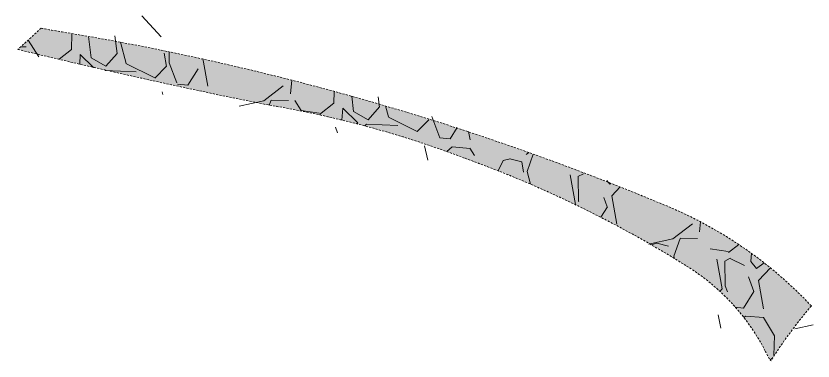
# Model space of a CAD drawing. Extents: x 833988 to 834332, y 817829 to 817963.
# Drawn here: x 834027.5 to 834088.4, y 817867.9 to 817894.3 of the extents above; entities that cross this region are included whole.
import ezdxf

# ---------------------------------------------------------------- set-up
doc = ezdxf.new("R2010")
doc.units = 0
doc.linetypes.add('HIDDEN2', pattern=[4.762499999999999, 3.175, -1.5875])
for name, color, linetype, lineweight in [('Dry river-b', 250, 'HIDDEN2', 20), ('Dry river-h', 251, 'Continuous', 9), ('Dry river-h @ 0.005', 251, 'Continuous', 9), ('Dry river-h @ 0.075', 251, 'Continuous', 9), ('Dry river-h @ 0.2', 251, 'Continuous', 9), ('Dry river-h @ 0.25 (1)', 251, 'Continuous', 9), ('Dry river-h @ 0.25 (2)', 251, 'Continuous', 9), ('Dry river-h @ 0.5', 251, 'Continuous', 9), ('Dry river-h @ 1', 251, 'Continuous', 9), ('Dry river-h @ 4', 251, 'Continuous', 9)]:
    doc.layers.add(name, color=color, linetype=linetype, lineweight=lineweight)
pattern_1 = [(333.0127875000001, (-2.634101881611951, 0.9981762989013409), (24.60624064604501, -12.33990847895286), [0.307549296, -30.4474352756085]), (289.969741, (-2.360041807382878, 0.8586127531110638), (-9.308030607130773, 25.90561688546812), [0.527764248, -52.2486440041716]), (237.5104471, (-2.179797801070938, 0.3625814789068851), (18.37256744584294, 28.58932810416977), [0.372133368, -36.84125051469]), (12.273689, (-1.397023659876034, -0.3506649479867803), (-44.75378911604773, -9.625100298503664), [0.4806040680000001, -47.5797936831642]), (37.83365418000005, (-0.9274047043366601, -0.2484973415838323), (-23.53897558060574, -18.14045624055731), [0.4712703300000001, -46.6558269708096]), (102.273689, (-0.5551973079146153, 0.0405666375777414), (9.625100298503662, -44.75378911604773), [0.4806040680000001, -47.5797936831642]), (142.69424047, (-0.6573649143175633, 0.5101855931171152), (29.77264877263586, -22.78878033289943), [0.6355742939999999, -62.92180378282231]), (177.25532837, (-1.162908283092981, 0.8953867523666719), (-52.71996401525125, 2.440217660490822), [0.600047568, -59.4047309417145]), (226.42956562, (-1.762267719785533, 0.9241201832023258), (-23.97210100660986, -25.35643589562436), [0.4822317, -47.7409911288408]), (280.2363583, (-2.094644241705478, 0.5747296142448914), (-4.300157265342166, 24.88083116564355), [0.550541952, -26.976543255]), (327.3974378, (-1.996807889578367, 0.03295086216756987), (31.38909487381503, -19.98901355751799), [0.711970128, -70.4850952609593]), (243.81407483, (-1.960686329220385, 1.841277029892105), (-9.107016274976012, -19.00670709426536), [0.2430040859999999, -24.0575092419096]), (276.4692344, (-2.067920952974813, 1.623212291183055), (-3.275371509779998, 29.88870437929832), [0.4623137819999999, -45.769175097336]), (330.0000000000001, (-2.015832078720845, 1.163841193290562), (2.208106438897018, 0.5916603371044181), [0.323288406, -2.9096037975852]), (308.19859051, (-2.239388627791156, 0.9382745021152621), (-7.374514562621765, 9.857211520783661), [0.174097188, -17.2355601320046]), (36.80140948999999, (-2.131729211026947, 0.8014568615056161), (-6.032658979308279, -3.983087450630685), [0.246209058, -12.064277691]), (135.96375653, (-1.93458498062144, 0.9489471527719247), (-6.191193888907689, 5.440998642708695), [0.3998876939999999, -12.929668337619]), (266.56505118, (-2.222063610687807, 1.226913688267053), (1.024785764425744, 5.007873214951223), [0.289158426, -6.939808305145199]), (121.389540334, (-1.788566215506416, -0.4792448730545338), (-12.5409226877343, 20.30608337765509), [0.4050792, -40.1029440052851]), (175.34617594, (-1.999553794758998, -0.1334497952972942), (26.65581217621231, -2.32416204832391), [0.3398390459999999, -33.64399411037999]), (38.19859050999998, (-2.663684898467169, 1.108581620846181), (-9.85721152079074, -7.374514562627322), [0.34819209, -17.0614652300046]), (88.61045967, (-2.390049617247878, 1.3239004543746), (-0.7077159439778873, -23.85604540032996), [0.4050792, -40.10294400528599]), (84.44395477999998, (-0.4195402233903939, -0.1124154640498289), (-1.457911192272022, -12.2238528686927), [0.3906316799999999, -19.1409608817954]), (39.77514060000011, (-0.3817194909932833, 0.2763811863999225), (-21.3308691328471, -17.54879591417277), [0.3273049079999999, -32.403234042648]), (171.80140949, (-0.4614950629414029, 1.722323022339512), (-12.22385286878454, 1.457911191503961), [0.34819209, -17.06146523000459]), (122.35402464, (-0.8061295846132179, 1.77197696147871), (16.52401013964474, -26.33874235617322), [0.3832044660000001, -37.93713838218]), (174.44395478, (-0.1715814977602652, 0.640350867280075), (12.22385286868263, -1.457911192356947), [0.1953158399999999, -19.3362767217954]), (206.309932474, (-0.4259954427151411, 1.589836636005703), (-8.240765418483106, -4.574747787314694), [0.11656314, -11.5397954680734]), (270.963756532, (-0.530484161288938, 1.538172554761517), (0.4331254275837184, 7.215979653794338), [0.47127033, -8.954149130162097]), (291.00900596, (-0.522557415812906, 1.066968250126937), (-8.124709811064728, 21.48940405143704), [0.4367403, -43.2372283770033]), (48.69006753000003, (-1.735855401120727, 1.002196583111317), (-3.824552540453776, -3.391427113371316), [0.3296914919999999, -7.912598723711999]), (98.15722659, (-1.518215455421459, 1.249844338675586), (-5.642012855007653, 38.72113013515889), [0.575601084, -56.98440815852789]), (165.9453959, (-1.599887346530645, 1.819620758512919), (17.8233864206214, -4.690803396137053), [0.235357416, -23.30045308629899]), (195, (-1.828199942886576, 1.876776650118367), (-1.616446101792447, -2.799766776001173), [0.13716, -2.14884]), (225.25643716, (-0.576967402237723, 1.00505631123587), (13.09010372476677, 12.97404811440268), [0.317580264, -31.44054669588]), (153.0127875, (-0.8005239513080348, 0.7794896200605694), (-24.60624064600131, 12.33990847903867), [0.615098592, -30.1398859796085]), (105, (-1.348644099766182, 1.058616711641123), (-2.799766776001173, 1.616446101792447), [0.59436, -1.69164]), (70.3048465, (-1.502475787413316, 1.632724385754293), (9.54014168704348, 26.22268675386113), [0.361448604, -35.783385051726]), (359.0546041, (-1.380662051736171, 1.973027653150271), (9.42408609268917, 0.1585349096853208), [0.3328461719999999, -16.3094850348948]), (312.64597536, (-1.047860736806443, 1.96753584278901), (33.32261079143507, -36.03741897032221), [0.54193059, -53.6512179806442]), (280.42607874, (-0.6807203577358774, 1.568916127702159), (5.483477943460085, -29.29704404276175), [0.5733265139999999, -56.759261810616])]

# ---------------------------------------------------------------- blocks, each defined once
blk = doc.blocks.new('*U112')
at = {"layer": 'Dry river-h @ 0.005'}
h = blk.add_hatch(dxfattribs=at)
h.set_pattern_fill('GRAVEL', color=256, scale=0.09, angle=105)
h.set_pattern_definition([(333.0127875000001, (-0.01317050940805975, 0.004990881494506705), (0.1230312032302251, -0.06169954239476429), [0.00153774648, -0.1522371763780425]), (289.969741, (-0.01180020903691439, 0.004293063765555319), (-0.04654015303565386, 0.1295280844273406), [0.00263882124, -0.261243220020858]), (237.5104471, (-0.01089898900535469, 0.001812907394534425), (0.0918628372292147, 0.1429466405208489), [0.00186066684, -0.18420625257345]), (12.273689, (-0.006985118299380168, -0.001753324739933902), (-0.2237689455802386, -0.04812550149251832), [0.00240302034, -0.237898968415821]), (37.83365418000005, (-0.0046370235216833, -0.001242486707919161), (-0.1176948779030287, -0.09070228120278653), [0.00235635165, -0.233279134854048]), (102.273689, (-0.002775986539573077, 0.000202833187888707), (0.04812550149251831, -0.2237689455802386), [0.00240302034, -0.237898968415821]), (142.69424047, (-0.003286824571587816, 0.002550927965585576), (0.1488632438631793, -0.1139439016644972), [0.00317787147, -0.3146090189141115]), (177.25532837, (-0.005814541415464904, 0.004476933761833359), (-0.2635998200762563, 0.01220108830245411), [0.00300023784, -0.2970236547085725]), (226.42956562, (-0.008811338598927663, 0.004620600916011629), (-0.1198605050330493, -0.1267821794781218), [0.0024111585, -0.238704955644204]), (280.2363583, (-0.01047322120852739, 0.002873648071224457), (-0.02150078632671083, 0.1244041558282177), [0.00275270976, -0.134882716275]), (327.3974378, (-0.009984039447891837, 0.0001647543108378494), (0.1569454743690752, -0.09994506778758996), [0.00355985064, -0.3524254763047965]), (243.81407483, (-0.009803431646101923, 0.009206385149460525), (-0.04553508137488006, -0.0950335354713268), [0.00121502043, -0.120287546209548]), (276.4692344, (-0.01033960476487406, 0.008116061455915275), (-0.01637685754889999, 0.1494435218964916), [0.002311568909999999, -0.22884587548668]), (330.0000000000001, (-0.01007916039360422, 0.005819205966452812), (0.01104053219448509, 0.00295830168552209), [0.00161644203, -0.014548018987926]), (308.19859051, (-0.01119694313895578, 0.00469137251057631), (-0.03687257281310882, 0.04928605760391831), [0.00087048594, -0.086177800660023]), (36.80140948999999, (-0.01065864605513473, 0.004007284307528081), (-0.03016329489654139, -0.01991543725315343), [0.00123104529, -0.060321388455]), (135.96375653, (-0.009672924903107201, 0.004744735763859623), (-0.03095596944453844, 0.02720499321354347), [0.00199943847, -0.064648341688095]), (266.56505118, (-0.01111031805343904, 0.006134568441335268), (0.005123928822128721, 0.02503936607475611), [0.00144579213, -0.034699041525726]), (121.389540334, (-0.008942831077532081, -0.002396224365272669), (-0.06270461343867151, 0.1015304168882754), [0.002025396, -0.2005147200264255]), (175.34617594, (-0.009997768973794991, -0.0006672489764864708), (0.1332790608810615, -0.01162081024161955), [0.00169919523, -0.1682199705519]), (38.19859050999998, (-0.01331842449233585, 0.005542908104230906), (-0.0492860576039537, -0.03687257281313661), [0.00174096045, -0.08530732615002298]), (88.61045967, (-0.01195024808623939, 0.006619502271873002), (-0.003538579719889436, -0.1192802270016498), [0.002025396, -0.2005147200264299]), (84.44395477999998, (-0.00209770111695197, -0.0005620773202491446), (-0.007289555961360108, -0.06111926434346352), [0.0019531584, -0.09570480440897702]), (39.77514060000011, (-0.001908597454966417, 0.001381905931999612), (-0.1066543456642355, -0.08774397957086386), [0.00163652454, -0.16201617021324]), (171.80140949, (-0.002307475314707014, 0.008611615111697559), (-0.0611192643439227, 0.007289555957519804), [0.00174096045, -0.08530732615002297]), (122.35402464, (-0.00403064792306609, 0.008859884807393548), (0.0826200506982237, -0.1316937117808661), [0.00191602233, -0.1896856919109]), (174.44395478, (-0.0008579074888013258, 0.003201754336400375), (0.06111926434341317, -0.007289555961784735), [0.0009765791999999996, -0.096681383608977]), (206.309932474, (-0.002129977213575706, 0.007949183180028517), (-0.04120382709241553, -0.02287373893657347), [0.0005828156999999999, -0.057698977340367]), (270.963756532, (-0.00265242080644469, 0.007690862773807586), (0.002165627137918592, 0.03607989826897169), [0.00235635165, -0.04477074565081049]), (291.00900596, (-0.00261278707906453, 0.005334841250634686), (-0.04062354905532364, 0.1074470202571852), [0.0021837015, -0.2161861418850165]), (48.69006753000003, (-0.008679277005603635, 0.005010982915556587), (-0.01912276270226888, -0.01695713556685658), [0.00164845746, -0.03956299361855999]), (98.15722659, (-0.007591077277107294, 0.006249221693377929), (-0.02821006427503827, 0.1936056506757944), [0.00287800542, -0.2849220407926394]), (165.9453959, (-0.007999436732653225, 0.009098103792564595), (0.08911693210310699, -0.02345401698068526), [0.00117678708, -0.116502265431495]), (195, (-0.009140999714432881, 0.009383883250591833), (-0.008082230508962236, -0.01399883388000586), [0.0006858000000000001, -0.0107442]), (225.25643716, (-0.002884837011188615, 0.005025281556179349), (0.06545051862383386, 0.06487024057201339), [0.00158790132, -0.1572027334794]), (153.0127875, (-0.004002619756540174, 0.003897448100302847), (-0.1230312032300066, 0.06169954239519337), [0.00307549296, -0.1506994298980425]), (105, (-0.006743220498830911, 0.005293083558205615), (-0.01399883388000586, 0.008082230508962236), [0.0029718, -0.008458199999999999]), (70.3048465, (-0.007512378937066582, 0.008163621928771467), (0.0477007084352174, 0.1311134337693057), [0.00180724302, -0.17891692525863]), (359.0546041, (-0.006903310258680854, 0.009865138265751357), (0.04712043046344585, 0.000792674548426604), [0.00166423086, -0.081547425174474]), (312.64597536, (-0.005239303684032213, 0.00983767921394505), (0.1666130539571753, -0.1801870948516111), [0.00270965295, -0.268256089903221]), (280.42607874, (-0.003403601788679387, 0.007844580638510798), (0.02741738971730042, -0.1464852202138088), [0.002866632569999999, -0.28379630905308])])
edge = h.paths.add_edge_path()
edge.add_arc((834064.8450886402, 817850.0574852695), 32.14786923939612, 43.23642494936075, 67.20242242190294)
edge.add_arc((833997.4949241778, 817689.8188112354), 205.9652369255602, 67.20242242285029, 80.61432343316075)
edge.add_arc((834045.4971339628, 817980.2271933431), 88.38360465984177, 259.54962621639163, 260.6143234334726, ccw=False)
edge.add_line((834029.465778126, 817893.3096622996), (834027.6941148272, 817891.6872781632))
edge.add_arc((834145.8966975489, 818378.1353838653), 500.6032461973453, 256.3423308821341, 258.5469645120768)
edge.add_arc((834033.7937289495, 817809.898954995), 78.63379282045118, 69.14658064902937, 80.7049136159252, ccw=False)
edge.add_arc((834031.7448321223, 817800.072345573), 88.56022103803284, 57.98451536272728, 70.17103307390471, ccw=False)
edge.add_arc((834069.9567556331, 817860.9898316738), 16.65032719530757, 27.307726234203017, 58.34502763616399, ccw=False)
edge.add_arc((834095.5636058615, 817874.0921728511), 12.11418942289315, 206.8088227499885, 210.8925445953895)
edge.add_arc((834116.1130124385, 817848.3283773415), 36.59999999221562, 139.5392397888164, 147.7245988701911, ccw=False)
at = {"layer": 'Dry river-h @ 0.075'}
h = blk.add_hatch(dxfattribs=at)
h.set_pattern_fill('GRAVEL', color=256, scale=0.09, angle=105)
h.set_pattern_definition(pattern_1)
edge = h.paths.add_edge_path()
edge.add_arc((834064.8450886402, 817850.0574852695), 32.14786923939612, 43.23642494936075, 67.20242242190294)
edge.add_arc((833997.4949241778, 817689.8188112354), 205.9652369255602, 67.20242242285029, 80.61432343316075)
edge.add_arc((834045.4971339628, 817980.2271933431), 88.38360465984177, 259.54962621639163, 260.6143234334726, ccw=False)
edge.add_line((834029.465778126, 817893.3096622996), (834027.6941148272, 817891.6872781632))
edge.add_arc((834145.8966975489, 818378.1353838653), 500.6032461973453, 256.3423308821341, 258.5469645120768)
edge.add_arc((834033.7937289495, 817809.898954995), 78.63379282045118, 69.14658064902937, 80.7049136159252, ccw=False)
edge.add_arc((834031.7448321223, 817800.072345573), 88.56022103803284, 57.98451536272728, 70.17103307390471, ccw=False)
edge.add_arc((834069.9567556331, 817860.9898316738), 16.65032719530757, 27.307726234203017, 58.34502763616399, ccw=False)
edge.add_arc((834095.5636058615, 817874.0921728511), 12.11418942289315, 206.8088227499885, 210.8925445953895)
edge.add_arc((834116.1130124385, 817848.3283773415), 36.59999999221562, 139.5392397888164, 147.7245988701911, ccw=False)
at = {"layer": 'Dry river-h @ 0.2'}
h = blk.add_hatch(dxfattribs=at)
h.set_pattern_fill('GRAVEL', color=256, scale=0.09, angle=105)
h.set_pattern_definition(pattern_1)
edge = h.paths.add_edge_path()
edge.add_arc((834064.8450886402, 817850.0574852695), 32.14786923939612, 43.23642494936075, 67.20242242190294)
edge.add_arc((833997.4949241778, 817689.8188112354), 205.9652369255602, 67.20242242285029, 80.61432343316075)
edge.add_arc((834045.4971339628, 817980.2271933431), 88.38360465984177, 259.54962621639163, 260.6143234334726, ccw=False)
edge.add_line((834029.465778126, 817893.3096622996), (834027.6941148272, 817891.6872781632))
edge.add_arc((834145.8966975489, 818378.1353838653), 500.6032461973453, 256.3423308821341, 258.5469645120768)
edge.add_arc((834033.7937289495, 817809.898954995), 78.63379282045118, 69.14658064902937, 80.7049136159252, ccw=False)
edge.add_arc((834031.7448321223, 817800.072345573), 88.56022103803284, 57.98451536272728, 70.17103307390471, ccw=False)
edge.add_arc((834069.9567556331, 817860.9898316738), 16.65032719530757, 27.307726234203017, 58.34502763616399, ccw=False)
edge.add_arc((834095.5636058615, 817874.0921728511), 12.11418942289315, 206.8088227499885, 210.8925445953895)
edge.add_arc((834116.1130124385, 817848.3283773415), 36.59999999221562, 139.5392397888164, 147.7245988701911, ccw=False)
at = {"layer": 'Dry river-h @ 0.25 (1)'}
h = blk.add_hatch(dxfattribs=at)
h.set_pattern_fill('GRAVEL', color=256, scale=0.09, angle=105)
h.set_pattern_definition(pattern_1)
edge = h.paths.add_edge_path()
edge.add_arc((834064.8450886402, 817850.0574852695), 32.14786923939612, 43.23642494936075, 67.20242242190294)
edge.add_arc((833997.4949241778, 817689.8188112354), 205.9652369255602, 67.20242242285029, 80.61432343316075)
edge.add_arc((834045.4971339628, 817980.2271933431), 88.38360465984177, 259.54962621639163, 260.6143234334726, ccw=False)
edge.add_line((834029.465778126, 817893.3096622996), (834027.6941148272, 817891.6872781632))
edge.add_arc((834145.8966975489, 818378.1353838653), 500.6032461973453, 256.3423308821341, 258.5469645120768)
edge.add_arc((834033.7937289495, 817809.898954995), 78.63379282045118, 69.14658064902937, 80.7049136159252, ccw=False)
edge.add_arc((834031.7448321223, 817800.072345573), 88.56022103803284, 57.98451536272728, 70.17103307390471, ccw=False)
edge.add_arc((834069.9567556331, 817860.9898316738), 16.65032719530757, 27.307726234203017, 58.34502763616399, ccw=False)
edge.add_arc((834095.5636058615, 817874.0921728511), 12.11418942289315, 206.8088227499885, 210.8925445953895)
edge.add_arc((834116.1130124385, 817848.3283773415), 36.59999999221562, 139.5392397888164, 147.7245988701911, ccw=False)
at = {"layer": 'Dry river-h @ 0.25 (2)'}
h = blk.add_hatch(dxfattribs=at)
h.set_pattern_fill('GRAVEL', color=256, scale=0.09, angle=105)
h.set_pattern_definition(pattern_1)
edge = h.paths.add_edge_path()
edge.add_arc((834064.8450886402, 817850.0574852695), 32.14786923939612, 43.23642494936075, 67.20242242190294)
edge.add_arc((833997.4949241778, 817689.8188112354), 205.9652369255602, 67.20242242285029, 80.61432343316075)
edge.add_arc((834045.4971339628, 817980.2271933431), 88.38360465984177, 259.54962621639163, 260.6143234334726, ccw=False)
edge.add_line((834029.465778126, 817893.3096622996), (834027.6941148272, 817891.6872781632))
edge.add_arc((834145.8966975489, 818378.1353838653), 500.6032461973453, 256.3423308821341, 258.5469645120768)
edge.add_arc((834033.7937289495, 817809.898954995), 78.63379282045118, 69.14658064902937, 80.7049136159252, ccw=False)
edge.add_arc((834031.7448321223, 817800.072345573), 88.56022103803284, 57.98451536272728, 70.17103307390471, ccw=False)
edge.add_arc((834069.9567556331, 817860.9898316738), 16.65032719530757, 27.307726234203017, 58.34502763616399, ccw=False)
edge.add_arc((834095.5636058615, 817874.0921728511), 12.11418942289315, 206.8088227499885, 210.8925445953895)
edge.add_arc((834116.1130124385, 817848.3283773415), 36.59999999221562, 139.5392397888164, 147.7245988701911, ccw=False)
at = {"layer": 'Dry river-h @ 0.5'}
h = blk.add_hatch(dxfattribs=at)
h.set_pattern_fill('GRAVEL', color=256, scale=0.09, angle=105)
h.set_pattern_definition(pattern_1)
edge = h.paths.add_edge_path()
edge.add_arc((834064.8450886402, 817850.0574852695), 32.14786923939612, 43.23642494936075, 67.20242242190294)
edge.add_arc((833997.4949241778, 817689.8188112354), 205.9652369255602, 67.20242242285029, 80.61432343316075)
edge.add_arc((834045.4971339628, 817980.2271933431), 88.38360465984177, 259.54962621639163, 260.6143234334726, ccw=False)
edge.add_line((834029.465778126, 817893.3096622996), (834027.6941148272, 817891.6872781632))
edge.add_arc((834145.8966975489, 818378.1353838653), 500.6032461973453, 256.3423308821341, 258.5469645120768)
edge.add_arc((834033.7937289495, 817809.898954995), 78.63379282045118, 69.14658064902937, 80.7049136159252, ccw=False)
edge.add_arc((834031.7448321223, 817800.072345573), 88.56022103803284, 57.98451536272728, 70.17103307390471, ccw=False)
edge.add_arc((834069.9567556331, 817860.9898316738), 16.65032719530757, 27.307726234203017, 58.34502763616399, ccw=False)
edge.add_arc((834095.5636058615, 817874.0921728511), 12.11418942289315, 206.8088227499885, 210.8925445953895)
edge.add_arc((834116.1130124385, 817848.3283773415), 36.59999999221562, 139.5392397888164, 147.7245988701911, ccw=False)
at = {"layer": 'Dry river-h @ 1'}
h = blk.add_hatch(dxfattribs=at)
h.set_pattern_fill('GRAVEL', color=256, scale=0.09, angle=105)
h.set_pattern_definition(pattern_1)
edge = h.paths.add_edge_path()
edge.add_arc((834064.8450886402, 817850.0574852695), 32.14786923939612, 43.23642494936075, 67.20242242190294)
edge.add_arc((833997.4949241778, 817689.8188112354), 205.9652369255602, 67.20242242285029, 80.61432343316075)
edge.add_arc((834045.4971339628, 817980.2271933431), 88.38360465984177, 259.54962621639163, 260.6143234334726, ccw=False)
edge.add_line((834029.465778126, 817893.3096622996), (834027.6941148272, 817891.6872781632))
edge.add_arc((834145.8966975489, 818378.1353838653), 500.6032461973453, 256.3423308821341, 258.5469645120768)
edge.add_arc((834033.7937289495, 817809.898954995), 78.63379282045118, 69.14658064902937, 80.7049136159252, ccw=False)
edge.add_arc((834031.7448321223, 817800.072345573), 88.56022103803284, 57.98451536272728, 70.17103307390471, ccw=False)
edge.add_arc((834069.9567556331, 817860.9898316738), 16.65032719530757, 27.307726234203017, 58.34502763616399, ccw=False)
edge.add_arc((834095.5636058615, 817874.0921728511), 12.11418942289315, 206.8088227499885, 210.8925445953895)
edge.add_arc((834116.1130124385, 817848.3283773415), 36.59999999221562, 139.5392397888164, 147.7245988701911, ccw=False)
at = {"layer": 'Dry river-h @ 4'}
h = blk.add_hatch(dxfattribs=at)
h.set_pattern_fill('GRAVEL', color=256, scale=0.09, angle=105)
h.set_pattern_definition([(333.0127875000001, (-10.5364075264478, 3.992705195605363), (98.42496258418004, -49.35963391581144), [1.230197184, -121.789741102434]), (289.969741, (-9.44016722953151, 3.434451012444255), (-37.23212242852309, 103.6224675418725), [2.111056992, -208.9945760166864]), (237.5104471, (-8.719191204283751, 1.45032591562754), (73.49026978337176, 114.3573124166791), [1.488533472, -147.36500205876]), (12.273689, (-5.588094639504135, -1.402659791947121), (-179.0151564641909, -38.50040119401466), [1.922416272, -190.3191747326568]), (37.83365418000005, (-3.70961881734664, -0.9939893663353291), (-94.15590232242297, -72.56182496222922), [1.88508132, -186.6233078832384]), (102.273689, (-2.220789231658461, 0.1622665503109656), (38.50040119401465, -179.0151564641909), [1.922416272, -190.3191747326568]), (142.69424047, (-2.629459657270253, 2.040742372468461), (119.0905950905434, -91.15512133159773), [2.542297175999999, -251.6872151312892]), (177.25532837, (-4.651633132371924, 3.581547009466687), (-210.879856061005, 9.760870641963287), [2.400190272, -237.618923766858]), (226.42956562, (-7.04907087914213, 3.696480732809303), (-95.88840402643945, -101.4257435824974), [1.9289268, -190.9639645153632]), (280.2363583, (-8.378576966821914, 2.298918456979566), (-17.20062906136867, 99.52332466257418), [2.202167808, -107.90617302]), (327.3974378, (-7.987231558313469, 0.1318034486702795), (125.5563794952601, -79.95605423007197), [2.847880512, -281.9403810438372]), (243.81407483, (-7.842745316881539, 7.36510811956842), (-36.42806509990405, -76.02682837706143), [0.9720163439999996, -96.23003696763837]), (276.4692344, (-8.271683811899251, 6.49284916473222), (-13.10148603911999, 119.5548175171933), [1.849255127999999, -183.076700389344]), (330.0000000000001, (-8.063328314883378, 4.655364773162249), (8.832425755588073, 2.366641348417672), [1.293153624, -11.6384151903408]), (308.19859051, (-8.957554511164624, 3.753098008461048), (-29.49805825048706, 39.42884608313464), [0.6963887519999999, -68.94224052801839]), (36.80140948999999, (-8.526916844107786, 3.205827446022464), (-24.13063591723311, -15.93234980252274), [0.984836232, -48.257110764]), (135.96375653, (-7.738339922485761, 3.795788611087699), (-24.76477555563076, 21.76399457083478), [1.599550776, -51.718673350476]), (266.56505118, (-8.88825444275123, 4.907654753068214), (4.099143057702976, 20.03149285980489), [1.156633704, -27.7592332205808]), (121.389540334, (-7.154264862025665, -1.916979492218135), (-50.16369075093721, 81.22433351062034), [1.6203168, -160.4117760211404]), (175.34617594, (-7.998215179035993, -0.5337991811891767), (106.6232487048492, -9.296648193295638), [1.359356183999999, -134.5759764415199]), (38.19859050999998, (-10.65473959386868, 4.434326483384725), (-39.42884608316296, -29.49805825050929), [1.39276836, -68.24586092001839]), (88.61045967, (-9.56019846899151, 5.295601817498401), (-2.830863775911549, -95.42418160131984), [1.6203168, -160.4117760211439]), (84.44395477999998, (-1.678160893561576, -0.4496618561993156), (-5.831644769088086, -48.89541147477082), [1.56252672, -76.56384352718162]), (39.77514060000011, (-1.526877963973133, 1.10552474559969), (-85.3234765313884, -70.19518365669109), [1.309219632, -129.612936170592]), (171.80140949, (-1.845980251765611, 6.889292089358047), (-48.89541147513816, 5.831644766015843), [1.39276836, -68.24586092001836]), (122.35402464, (-3.224518338452872, 7.087907845914838), (66.09604055857896, -105.3549694246929), [1.532817864, -151.74855352872]), (174.44395478, (-0.6863259910410606, 2.5614034691203), (48.89541147473054, -5.831644769427788), [0.7812633599999996, -77.34510688718159]), (206.309932474, (-1.703981770860564, 6.359346544022814), (-32.96306167393242, -18.29899114925878), [0.4662525599999999, -46.1591818722936]), (270.963756532, (-2.121936645155752, 6.152690219046069), (1.732501710334874, 28.86391861517735), [1.88508132, -35.81659652064838]), (291.00900596, (-2.090229663251624, 4.267873000507748), (-32.49883924425891, 85.95761620574817), [1.7469612, -172.9489135080132]), (48.69006753000003, (-6.943421604482908, 4.008786332445269), (-15.2982101618151, -13.56570845348526), [1.318765967999999, -31.65039489484799]), (98.15722658999998, (-6.072861821685835, 4.999377354702343), (-22.56805142003061, 154.8845205406355), [2.302404336, -227.9376326341116]), (165.9453959, (-6.399549386122581, 7.278483034051677), (71.29354568248559, -18.76321358454821), [0.9414296639999997, -93.20181234519596]), (195, (-7.312799771546304, 7.507106600473467), (-6.465784407169789, -11.19906710400469), [0.54864, -8.59536]), (225.25643716, (-2.307869608950892, 4.02022524494348), (52.36041489906708, 51.89619245761072), [1.270321056, -125.76218678352]), (153.0127875, (-3.202095805232139, 3.117958480242278), (-98.42496258400524, 49.35963391615469), [2.460394368, -120.559543918434]), (105, (-5.394576399064729, 4.234466846564492), (-11.19906710400469, 6.465784407169789), [2.37744, -6.766559999999999]), (70.3048465, (-6.009903149653265, 6.530897543017174), (38.16056674817392, 104.8907470154445), [1.445794416, -143.133540206904]), (359.0546041, (-5.522648206944683, 7.892110612601085), (37.69634437075668, 0.6341396387412832), [1.331384688, -65.2379401395792]), (312.64597536, (-4.19144294722577, 7.87014337115604), (133.2904431657403, -144.1496758812889), [2.16772236, -214.6048719225768]), (280.42607874, (-2.722881430943509, 6.275664510808638), (21.93391177384034, -117.188176171047), [2.293306056, -227.037047242464])])
edge = h.paths.add_edge_path()
edge.add_arc((834064.8450886402, 817850.0574852695), 32.14786923939612, 43.23642494936075, 67.20242242190294)
edge.add_arc((833997.4949241778, 817689.8188112354), 205.9652369255602, 67.20242242285029, 80.61432343316075)
edge.add_arc((834045.4971339628, 817980.2271933431), 88.38360465984177, 259.54962621639163, 260.6143234334726, ccw=False)
edge.add_line((834029.465778126, 817893.3096622996), (834027.6941148272, 817891.6872781632))
edge.add_arc((834145.8966975489, 818378.1353838653), 500.6032461973453, 256.3423308821341, 258.5469645120768)
edge.add_arc((834033.7937289495, 817809.898954995), 78.63379282045118, 69.14658064902937, 80.7049136159252, ccw=False)
edge.add_arc((834031.7448321223, 817800.072345573), 88.56022103803284, 57.98451536272728, 70.17103307390471, ccw=False)
edge.add_arc((834069.9567556331, 817860.9898316738), 16.65032719530757, 27.307726234203017, 58.34502763616399, ccw=False)
edge.add_arc((834095.5636058615, 817874.0921728511), 12.11418942289315, 206.8088227499885, 210.8925445953895)
edge.add_arc((834116.1130124385, 817848.3283773415), 36.59999999221562, 139.5392397888164, 147.7245988701911, ccw=False)

msp = doc.modelspace()

# ---------------------------------------------------------------- linework, layer by layer
at = {"layer": 'Dry river-b', "ltscale": 0.05}
msp.add_lwpolyline([(834088.2658815639, 817872.079109993, 0.104954234626395), (834077.3016360458, 817879.6939480032, 0.05858735344576889), (834031.0835955589, 817893.0267834625, -0.004645651414223751), (834029.465778126, 817893.3096622996), (834027.6941148272, 817891.6872781632, 0.00961982563710528), (834046.4945953916, 817887.5002524387, -0.05047554303541976), (834061.785659653, 817883.3817774014, -0.05322388657942757), (834078.6948948487, 817875.1629865364, -0.1362598033628945), (834084.751493383, 817868.6284919375, 0.01782048403999312), (834085.1680356418, 817867.8723894802, -0.03573056038345936)], format="xyb", close=True, dxfattribs=at)

# ---------------------------------------------------------------- block references
at = {"layer": 'Dry river-h'}
msp.add_blockref('*U112', (0, 0), dxfattribs=at)

doc.saveas('drawing.dxf')
